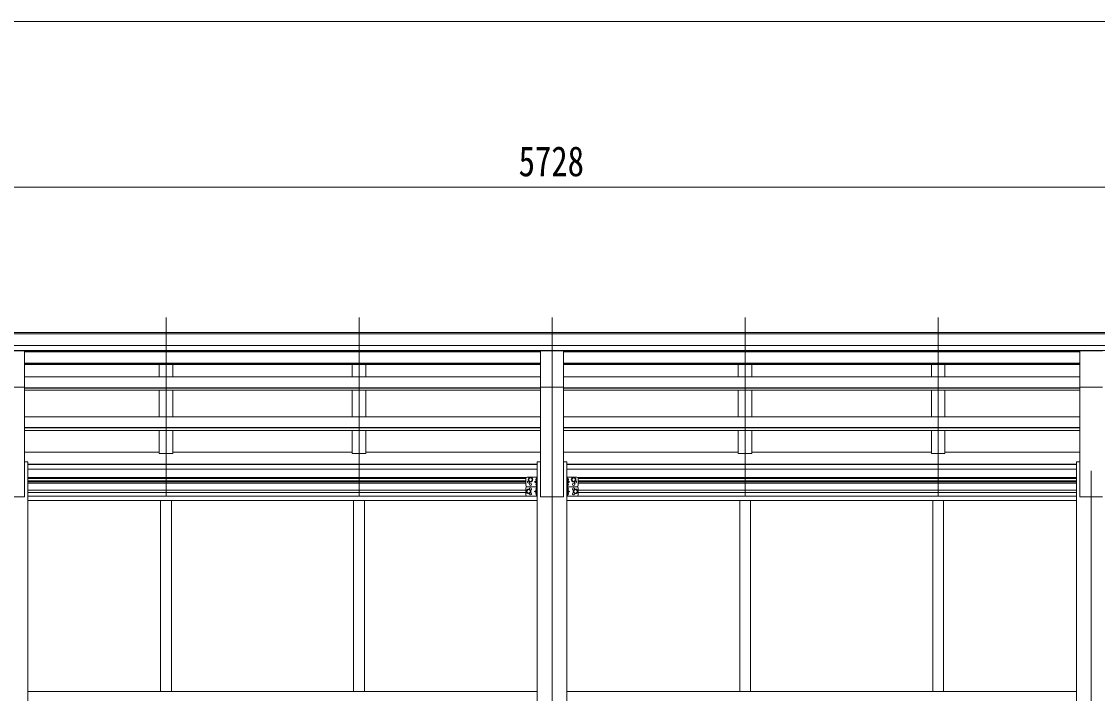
# Model space of a CAD drawing. Units: millimetres at full size; details may follow other scales. Extents: x -9783 to 9892, y -6828 to 6752.
# Drawn here: x 2844 to 6835, y 307 to 2799 of the extents above; entities that cross this region are included whole.
import ezdxf
from ezdxf.enums import TextEntityAlignment as Align

# ---------------------------------------------------------------- set-up
doc = ezdxf.new("R2010")
doc.units = ezdxf.units.MM
doc.header["$LTSCALE"] = 35
for name, color, linetype, lineweight in [('0-1_本体', 4, 'Continuous', 9), ('0-2_部品', 7, 'Continuous', 9), ('0-8_PARTS2', 2, 'Continuous', 9), ('0-A_寸法', 6, 'Continuous', 9), ('1-1_GLASS', 4, 'Continuous', 9), ('1-2_GLASS_SEAL', 7, 'Continuous', 9)]:
    doc.layers.add(name, color=color, linetype=linetype, lineweight=lineweight)
doc.styles.add('ＭＳ ゴシック', font='')
doc.styles.get('ＭＳ ゴシック').set_extended_font_data('MS Gothic')

msp = doc.modelspace()

# ---------------------------------------------------------------- linework, layer by layer
at = {"layer": '0-1_本体'}
for p, q in [((7669.23, 1646.05), (1954.23, 1646.05)), ((7669.23, 1640.69), (1954.23, 1640.69)), ((7669.23, 1597.17), (1954.23, 1597.17)), ((7669.23, 1579.5), (1954.23, 1579.5)), ((4769.23, 1577.13), (2854.23, 1577.13)), ((4769.23, 1574.17), (2854.23, 1574.17)), ((3354.73, 1577.13), (3354.73, 1574.17)), ((3404.73, 1577.13), (3404.73, 1574.17)), ((4070.73, 1577.13), (4070.73, 1574.17)), ((4120.73, 1577.13), (4120.73, 1574.17)), ((6769.23, 1577.13), (4854.23, 1577.13)), ((6769.23, 1574.17), (4854.23, 1574.17)), ((5502.73, 1577.13), (5502.73, 1574.17)), ((5552.73, 1577.13), (5552.73, 1574.17)), ((6218.73, 1577.13), (6218.73, 1574.17)), ((6268.73, 1577.13), (6268.73, 1574.17)), ((4769.23, 1532.22), (2854.23, 1532.22)), ((4769.23, 1530.52), (2854.23, 1530.52)), ((4769.23, 1526.74), (2854.23, 1526.74)), ((3354.73, 1526.74), (3354.73, 1481.31)), ((3404.73, 1526.74), (3404.73, 1481.31)), ((4070.73, 1526.74), (4070.73, 1481.31)), ((4120.73, 1526.74), (4120.73, 1481.31)), ((6769.23, 1532.22), (4854.23, 1532.22)), ((6769.23, 1530.52), (4854.23, 1530.52)), ((6769.23, 1526.74), (4854.23, 1526.74)), ((5502.73, 1526.74), (5502.73, 1481.31)), ((5552.73, 1526.74), (5552.73, 1481.31)), ((6218.73, 1526.74), (6218.73, 1481.31)), ((6268.73, 1526.74), (6268.73, 1481.31)), ((4769.23, 1481.31), (2854.23, 1481.31)), ((6769.23, 1481.31), (4854.23, 1481.31)), ((2854.23, 1036.52), (2854.23, 1443.47)), ((4769.23, 1440.73), (2854.23, 1440.73)), ((4769.23, 1439.04), (2854.23, 1439.04)), ((4769.23, 1036.52), (4769.23, 1443.47)), ((4854.23, 1036.52), (4854.23, 1443.47)), ((6769.23, 1440.73), (4854.23, 1440.73)), ((6769.23, 1439.04), (4854.23, 1439.04)), ((6769.23, 1036.52), (6769.23, 1443.47)), ((4769.23, 1432.17), (2854.23, 1432.17)), ((3354.73, 1432.17), (3354.73, 1333.07)), ((3404.73, 1432.17), (3404.73, 1333.07)), ((4070.73, 1432.17), (4070.73, 1333.07)), ((4120.73, 1432.17), (4120.73, 1333.07)), ((6769.23, 1432.17), (4854.23, 1432.17)), ((5502.73, 1432.17), (5502.73, 1333.07)), ((5552.73, 1432.17), (5552.73, 1333.07)), ((6218.73, 1432.17), (6218.73, 1333.07)), ((6268.73, 1432.17), (6268.73, 1333.07)), ((4769.23, 1333.07), (2854.23, 1333.07)), ((6769.23, 1333.07), (4854.23, 1333.07)), ((4769.23, 1293.93), (2854.23, 1293.93)), ((4769.23, 1292.26), (2854.23, 1292.26)), ((4769.23, 1282.62), (2854.23, 1282.62)), ((3404.73, 1282.62), (3404.73, 1197.12)), ((4120.73, 1282.62), (4120.73, 1197.12)), ((6769.23, 1293.93), (4854.23, 1293.93)), ((6769.23, 1292.26), (4854.23, 1292.26)), ((6769.23, 1282.62), (4854.23, 1282.62)), ((5552.73, 1282.62), (5552.73, 1197.12)), ((6268.73, 1282.62), (6268.73, 1197.12)), ((3354.73, 1202.34), (2854.23, 1202.34)), ((4070.73, 1202.34), (3404.73, 1202.34)), ((4769.23, 1201.92), (4120.73, 1201.92)), ((5502.73, 1202.34), (4854.23, 1202.34)), ((6218.73, 1202.34), (5552.73, 1202.34)), ((6769.23, 1202.34), (6268.73, 1202.34)), ((2866.73, 1166.52), (2854.23, 1166.52)), ((2866.73, 1166.52), (2866.73, -1713.48)), ((4756.73, 1158.03), (2866.73, 1158.03)), ((4769.23, 1166.52), (4756.73, 1166.52)), ((4756.73, 1166.52), (4756.73, -1713.48)), ((4866.73, 1166.52), (4854.23, 1166.52)), ((4866.73, 1166.52), (4866.73, -1713.48)), ((6756.73, 1158.03), (4866.73, 1158.03)), ((6769.23, 1166.52), (6756.73, 1166.52)), ((6756.73, 1166.52), (6756.73, -1713.48)), ((4756.73, 1156.65), (2866.73, 1156.65)), ((4756.73, 1139.47), (2866.73, 1139.47)), ((6756.73, 1156.65), (4866.73, 1156.65)), ((6756.73, 1139.47), (4866.73, 1139.47)), ((2854.23, 1036.52), (2769.23, 1036.52)), ((4854.23, 1036.52), (4769.23, 1036.52)), ((6854.23, 1036.52), (6769.23, 1036.52))]:
    msp.add_line(p, q, dxfattribs=at)
for points in [[(3354.73, 1282.62), (3354.73, 1197.12), (3404.73, 1197.12)], [(4070.73, 1282.62), (4070.73, 1197.12), (4120.73, 1197.12)], [(5502.73, 1282.62), (5502.73, 1197.12), (5552.73, 1197.12)], [(6218.73, 1282.62), (6218.73, 1197.12), (6268.73, 1197.12)]]:
    msp.add_lwpolyline(points, dxfattribs=at)
at = {"layer": '0-2_部品'}
for p, q in [((2854.23, 1577.63), (2769.23, 1577.63)), ((2854.23, 1443.48), (2854.23, 1577.63)), ((4854.23, 1577.63), (4769.23, 1577.63)), ((4769.23, 1443.48), (4769.23, 1577.63)), ((4854.23, 1443.48), (4854.23, 1577.63)), ((6854.23, 1577.63), (6769.23, 1577.63)), ((6769.23, 1443.48), (6769.23, 1577.63)), ((2854.23, 1443.48), (2769.23, 1443.48)), ((4854.23, 1443.48), (4769.23, 1443.48)), ((6854.23, 1443.48), (6769.23, 1443.48))]:
    msp.add_line(p, q, dxfattribs=at)
at = {"layer": '0-8_PARTS2'}
for p, q in [((3379.73, 1038.86), (3379.73, 1701.39)), ((4095.73, 1038.86), (4095.73, 1701.39)), ((4811.73, 1038.86), (4811.73, 1701.39)), ((5527.73, 1038.86), (5527.73, 1701.39)), ((6243.73, 1038.86), (6243.73, 1701.39)), ((4811.73, 1132.66), (4811.73, -1813.48)), ((6811.73, 1132.66), (6811.73, -1813.48))]:
    msp.add_line(p, q, dxfattribs=at)
at = {"layer": '0-A_寸法'}
for p, q in [((-3800.27, 2799.04), (7695.73, 2799.04)), ((7675.73, 2184.88), (1947.73, 2184.88))]:
    msp.add_line(p, q, dxfattribs=at)
at = {"layer": '1-1_GLASS'}
for p, q in [((2866.73, 1108.23), (4716.73, 1108.23)), ((2866.73, 1104.73), (4714.75, 1104.73)), ((2866.73, 1095.73), (4714.73, 1095.73)), ((2866.73, 1092.23), (4714.73, 1092.23)), ((4714.73, 1087.23), (2866.73, 1087.23)), ((4906.73, 1108.23), (6756.73, 1108.23)), ((4908.7, 1104.73), (6756.73, 1104.73)), ((4908.73, 1095.73), (6756.73, 1095.73)), ((4908.73, 1092.23), (6756.73, 1092.23)), ((6756.73, 1087.23), (4908.73, 1087.23)), ((2866.73, 1061.23), (4714.73, 1061.23)), ((2866.73, 1052.23), (4714.73, 1052.23)), ((2866.73, 1038.73), (4756.73, 1038.73)), ((4866.73, 1038.73), (6756.73, 1038.73)), ((4908.73, 1061.23), (6756.73, 1061.23)), ((4908.73, 1052.23), (6756.73, 1052.23)), ((2866.73, 1022.73), (4756.73, 1022.73)), ((3359.73, 1022.73), (3359.73, 315.23)), ((3399.73, 1022.73), (3399.73, 315.23)), ((4075.73, 1022.73), (4075.73, 315.23)), ((4115.73, 1022.73), (4115.73, 315.23)), ((4769.23, 1036.52), (4854.23, 1036.52)), ((4866.73, 1022.73), (6756.73, 1022.73)), ((5507.73, 1022.73), (5507.73, 315.23)), ((5547.73, 1022.73), (5547.73, 315.23)), ((6223.73, 1022.73), (6223.73, 315.23)), ((6263.73, 1022.73), (6263.73, 315.23)), ((6769.23, 1036.52), (6854.23, 1036.52)), ((2866.73, 315.23), (4756.73, 315.23)), ((4866.73, 315.23), (6756.73, 315.23))]:
    msp.add_line(p, q, dxfattribs=at)
at = {"layer": '1-2_GLASS_SEAL'}
for p, q in [((4714.73, 1104.23), (4714.73, 1079.23)), ((4719.73, 1109.23), (4756.73, 1109.23)), ((4754.23, 1091.73), (4747.23, 1091.73)), ((4753.73, 1104.73), (4752.93, 1104.59)), ((4753.73, 1096.73), (4752.93, 1096.87)), ((4753.73, 1086.73), (4752.93, 1086.59)), ((4753.73, 1078.73), (4752.93, 1078.87)), ((4753.73, 1096.73), (4754.23, 1096.82)), ((4753.73, 1078.73), (4754.23, 1078.82)), ((4754.23, 1109.23), (4754.23, 1074.23)), ((4756.73, 1109.23), (4756.73, 1074.23)), ((4866.73, 1109.23), (4866.73, 1074.23)), ((4903.73, 1109.23), (4866.73, 1109.23)), ((4869.23, 1109.23), (4869.23, 1074.23)), ((4869.73, 1096.73), (4869.23, 1096.82)), ((4869.23, 1091.73), (4876.23, 1091.73)), ((4869.73, 1078.73), (4869.23, 1078.82)), ((4869.73, 1104.73), (4870.53, 1104.59)), ((4869.73, 1096.73), (4870.53, 1096.87)), ((4869.73, 1086.73), (4870.53, 1086.59)), ((4869.73, 1078.73), (4870.53, 1078.87)), ((4908.73, 1104.23), (4908.73, 1079.23)), ((4714.73, 1069.23), (4714.73, 1044.23)), ((4719.73, 1074.23), (4756.73, 1074.23)), ((4719.73, 1039.23), (4756.73, 1039.23)), ((4754.23, 1056.73), (4747.23, 1056.73)), ((4753.73, 1069.73), (4752.93, 1069.59)), ((4753.73, 1061.73), (4752.93, 1061.87)), ((4753.73, 1051.73), (4752.93, 1051.59)), ((4753.73, 1043.73), (4752.93, 1043.87)), ((4753.73, 1061.73), (4754.23, 1061.82)), ((4753.73, 1043.73), (4754.23, 1043.82)), ((4754.23, 1074.23), (4754.23, 1039.23)), ((4903.73, 1074.23), (4866.73, 1074.23)), ((4903.73, 1039.23), (4866.73, 1039.23)), ((4869.23, 1074.23), (4869.23, 1039.23)), ((4869.73, 1061.73), (4869.23, 1061.82)), ((4869.23, 1056.73), (4876.23, 1056.73)), ((4869.73, 1043.73), (4869.23, 1043.82)), ((4869.73, 1069.73), (4870.53, 1069.59)), ((4869.73, 1061.73), (4870.53, 1061.87)), ((4869.73, 1051.73), (4870.53, 1051.59)), ((4869.73, 1043.73), (4870.53, 1043.87)), ((4908.73, 1069.23), (4908.73, 1044.23))]:
    msp.add_line(p, q, dxfattribs=at)
for points in [[(4731.73, 1092.72), (4738.23, 1096.48), (4738.23, 1103.98), (4731.73, 1107.73), (4725.23, 1103.98), (4725.23, 1096.48)], [(4891.73, 1092.72), (4885.23, 1096.48), (4885.23, 1103.98), (4891.73, 1107.73), (4898.23, 1103.98), (4898.23, 1096.48)], [(4724.73, 1049.22), (4731.23, 1052.98), (4731.23, 1060.48), (4724.73, 1064.23), (4718.23, 1060.48), (4718.23, 1052.98)], [(4898.73, 1049.22), (4892.23, 1052.98), (4892.23, 1060.48), (4898.73, 1064.23), (4905.23, 1060.48), (4905.23, 1052.98)]]:
    msp.add_lwpolyline(points, close=True, dxfattribs=at)
for points in [[(4754.23, 1096.73), (4747.23, 1091.73), (4754.23, 1086.73)], [(4754.61, 1100.73), (4753.98, 1101.92), (4751.75, 1103.03)], [(4754.61, 1100.73), (4753.98, 1099.54), (4751.75, 1098.43)], [(4754.61, 1082.73), (4753.98, 1083.92), (4751.75, 1085.03)], [(4754.61, 1082.73), (4753.98, 1081.54), (4751.75, 1080.43)], [(4753.73, 1096.73), (4753.73, 1104.73), (4754.23, 1104.64), (4754.23, 1096.82)], [(4753.73, 1078.73), (4753.73, 1086.73), (4754.23, 1086.64), (4754.23, 1078.82)], [(4868.85, 1100.73), (4869.48, 1101.92), (4871.71, 1103.03)], [(4868.85, 1100.73), (4869.48, 1099.54), (4871.71, 1098.43)], [(4868.85, 1082.73), (4869.48, 1083.92), (4871.71, 1085.03)], [(4868.85, 1082.73), (4869.48, 1081.54), (4871.71, 1080.43)], [(4869.73, 1096.73), (4869.73, 1104.73), (4869.23, 1104.64), (4869.23, 1096.82)], [(4869.23, 1096.73), (4876.23, 1091.73), (4869.23, 1086.73)], [(4869.73, 1078.73), (4869.73, 1086.73), (4869.23, 1086.64), (4869.23, 1078.82)], [(4719.73, 1074.23), (4756.73, 1074.23), (4756.73, 1039.23)], [(4754.23, 1061.73), (4747.23, 1056.73), (4754.23, 1051.73)], [(4754.61, 1065.73), (4753.98, 1066.92), (4751.75, 1068.03)], [(4754.61, 1065.73), (4753.98, 1064.54), (4751.75, 1063.43)], [(4754.61, 1047.73), (4753.98, 1048.92), (4751.75, 1050.03)], [(4754.61, 1047.73), (4753.98, 1046.54), (4751.75, 1045.43)], [(4753.73, 1061.73), (4753.73, 1069.73), (4754.23, 1069.64), (4754.23, 1061.82)], [(4753.73, 1043.73), (4753.73, 1051.73), (4754.23, 1051.64), (4754.23, 1043.82)], [(4903.73, 1074.23), (4866.73, 1074.23), (4866.73, 1039.23)], [(4868.85, 1065.73), (4869.48, 1066.92), (4871.71, 1068.03)], [(4868.85, 1065.73), (4869.48, 1064.54), (4871.71, 1063.43)], [(4868.85, 1047.73), (4869.48, 1048.92), (4871.71, 1050.03)], [(4868.85, 1047.73), (4869.48, 1046.54), (4871.71, 1045.43)], [(4869.73, 1061.73), (4869.73, 1069.73), (4869.23, 1069.64), (4869.23, 1061.82)], [(4869.23, 1061.73), (4876.23, 1056.73), (4869.23, 1051.73)], [(4869.73, 1043.73), (4869.73, 1051.73), (4869.23, 1051.64), (4869.23, 1043.82)]]:
    msp.add_lwpolyline(points, dxfattribs=at)
for centre, radius in [((4731.73, 1100.23), 8.5), ((4731.73, 1100.23), 7.5), ((4731.73, 1100.23), 6.5), ((4731.73, 1083.23), 4.25), ((4891.73, 1100.23), 8.5), ((4891.73, 1100.23), 7.5), ((4891.73, 1100.23), 6.5), ((4891.73, 1083.23), 4.25), ((4724.73, 1056.73), 8.5), ((4724.73, 1056.73), 7.5), ((4724.73, 1056.73), 6.5), ((4898.73, 1056.73), 8.5), ((4898.73, 1056.73), 7.5), ((4898.73, 1056.73), 6.5)]:
    msp.add_circle(centre, radius, dxfattribs=at)
for centre, radius, start, end in [((4719.73, 1104.23), 5, 90, 180), ((4719.73, 1079.23), 5, 180, 270), ((4724.73, 1091.73), 4.25, 94.76077, 6.29431), ((4757.83, 1100.73), 6.5, 147.94412, 212.05588), ((4757.83, 1082.73), 6.5, 147.94412, 212.05588), ((4753.08, 1103.7), 0.9, 100, 147.94412), ((4753.08, 1097.76), 0.9, 212.05588, 260), ((4753.08, 1085.7), 0.9, 100, 147.94412), ((4753.08, 1079.76), 0.9, 212.05588, 260), ((4870.38, 1103.7), 0.9, 32.05588, 80), ((4870.38, 1097.76), 0.9, 280, 327.94412), ((4870.38, 1085.7), 0.9, 32.05588, 80), ((4870.38, 1079.76), 0.9, 280, 327.94412), ((4865.63, 1100.73), 6.5, 327.94412, 32.05588), ((4865.63, 1082.73), 6.5, 327.94412, 32.05588), ((4898.73, 1091.73), 4.25, 173.70569, 85.23923), ((4903.73, 1104.23), 5, 0, 90), ((4903.73, 1079.23), 5, 270, 0), ((4719.73, 1069.23), 5, 90, 180), ((4719.73, 1044.23), 5, 180, 270), ((4731.73, 1065.23), 4.25, 274.76077, 186.29431), ((4731.73, 1048.23), 4.25, 173.70569, 85.23923), ((4757.83, 1065.73), 6.5, 147.94412, 212.05588), ((4757.83, 1047.73), 6.5, 147.94412, 212.05588), ((4753.08, 1068.7), 0.9, 100, 147.94412), ((4753.08, 1062.76), 0.9, 212.05588, 260), ((4753.08, 1050.7), 0.9, 100, 147.94412), ((4753.08, 1044.76), 0.9, 212.05588, 260), ((4870.38, 1068.7), 0.9, 32.05588, 80), ((4870.38, 1062.76), 0.9, 280, 327.94412), ((4870.38, 1050.7), 0.9, 32.05588, 80), ((4870.38, 1044.76), 0.9, 280, 327.94412), ((4865.63, 1065.73), 6.5, 327.94412, 32.05588), ((4865.63, 1047.73), 6.5, 327.94412, 32.05588), ((4891.73, 1065.23), 4.25, 353.70569, 265.23923), ((4891.73, 1048.23), 4.25, 94.76077, 6.29431), ((4903.73, 1069.23), 5, 0, 90), ((4903.73, 1044.23), 5, 270, 0)]:
    msp.add_arc(centre, radius, start, end, dxfattribs=at)

# ---------------------------------------------------------------- texts
at = {"layer": '0-A_寸法', "color": 7, "style": 'ＭＳ ゴシック', "width": 0.8}
msp.add_text('5728', height=111.4, dxfattribs=at).set_placement((4687.73, 2191.88), align=Align.BOTTOM_LEFT)

doc.saveas('drawing.dxf')
